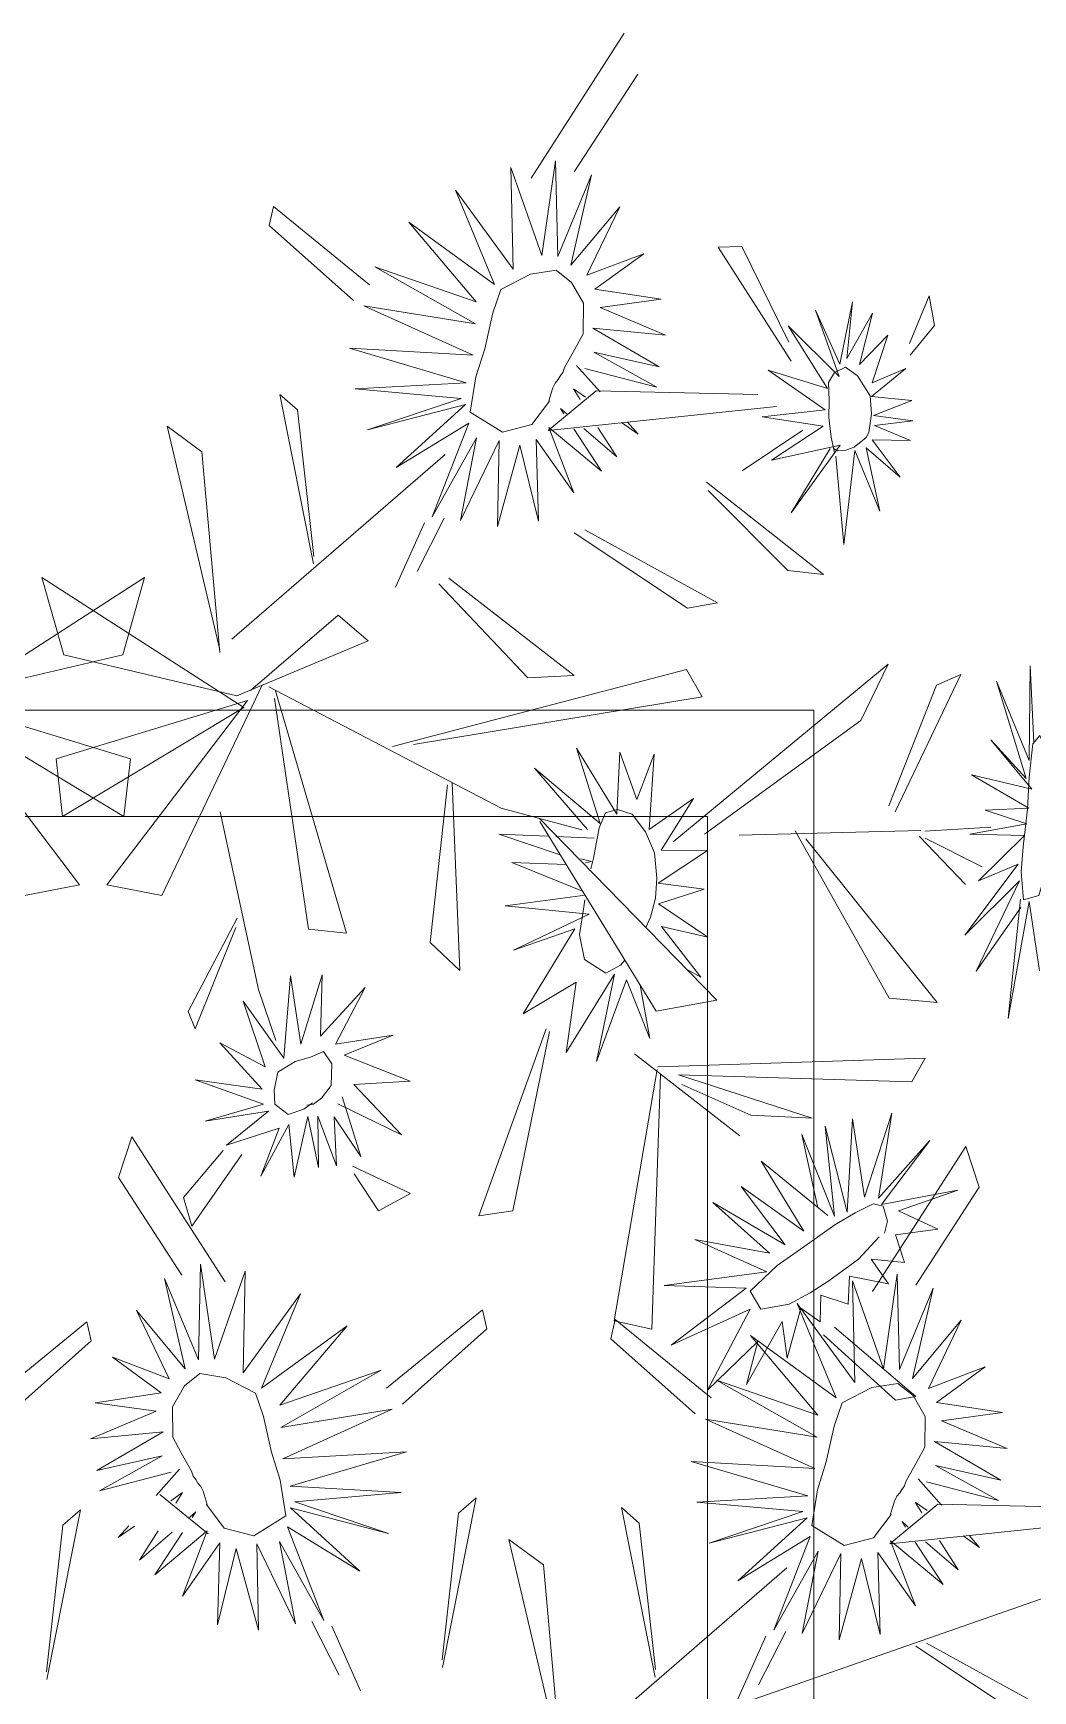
# Model space of a CAD drawing. Header units: inches. Extents: x 15 to 22798, y 21 to 21519.
# Drawn here: x 6891.8 to 6917.85, y 15132.7 to 15175.88 of the extents above; entities that cross this region are included whole.
import ezdxf

# ---------------------------------------------------------------- set-up
doc = ezdxf.new("R2010")
doc.units = ezdxf.units.IN
doc.header["$MEASUREMENT"] = 0
doc.layers.add('ARREDAMENTO', color=8, linetype='Continuous', lineweight=13)

msp = doc.modelspace()

# ---------------------------------------------------------------- linework, layer by layer
at = {"layer": 'ARREDAMENTO', "linetype": 'Continuous'}
for p, q in [((6904.77, 15172.1, -27.277), (6907.197, 15175.88, -27.277)), ((6907.549, 15174.815, -27.277), (6905.896, 15172.269, -27.277)), ((6904.247, 15172.377, -27.277), (6905.049, 15170.085, -27.277)), ((6904.302, 15169.732, -27.277), (6904.247, 15172.377, -27.277)), ((6905.049, 15170.085, -27.277), (6905.407, 15172.556, -27.277)), ((6905.407, 15172.556, -27.277), (6905.465, 15170.066, -27.277)), ((6905.465, 15170.066, -27.277), (6906.349, 15172.187, -27.277)), ((6906.349, 15172.187, -27.277), (6905.807, 15169.837, -27.277)), ((6902.804, 15171.788, -27.277), (6904.302, 15169.732, -27.277)), ((6903.819, 15169.331, -27.277), (6902.804, 15171.788, -27.277)), ((6897.947, 15170.871, -27.277), (6898.061, 15171.368, -27.277)), ((6898.061, 15171.368, -27.277), (6900.564, 15169.328, -27.277)), ((6901.585, 15170.953, -27.277), (6903.819, 15169.331, -27.277)), ((6903.34, 15168.883, -27.277), (6901.585, 15170.953, -27.277)), ((6905.807, 15169.837, -27.277), (6907.08, 15171.355, -27.277)), ((6907.08, 15171.355, -27.277), (6906.222, 15169.576, -27.277)), ((6900.147, 15168.915, -27.277), (6897.947, 15170.871, -27.277)), ((6906.222, 15169.576, -27.277), (6907.705, 15170.135, -27.277)), ((6907.705, 15170.135, -27.277), (6906.436, 15169.209, -27.277)), ((6910.263, 15170.32, -27.277), (6909.643, 15170.308, -27.277)), ((6909.643, 15170.308, -27.277), (6911.546, 15167.337, -27.277)), ((6911.483, 15167.827, -27.277), (6910.263, 15170.32, -27.277)), ((6900.7, 15169.796, -27.277), (6903.34, 15168.883, -27.277)), ((6903.321, 15168.306, -27.277), (6900.7, 15169.796, -27.277)), ((6906.436, 15169.209, -27.277), (6908.157, 15168.948, -27.277)), ((6908.157, 15168.948, -27.277), (6906.567, 15168.734, -27.277)), ((6913.143, 15168.885, -27.277), (6912.819, 15167.257, -27.277)), ((6912.997, 15167.402, -27.277), (6913.143, 15168.885, -27.277)), ((6915.142, 15169.039, -27.277), (6914.627, 15167.792, -27.277)), ((6915.283, 15168.267, -27.277), (6915.142, 15169.039, -27.277)), ((6903.266, 15167.488, -27.277), (6900.412, 15168.78, -27.277)), ((6900.412, 15168.78, -27.277), (6903.321, 15168.306, -27.277)), ((6906.567, 15168.734, -27.277), (6908.276, 15168.009, -27.277)), ((6912.186, 15168.665, -27.277), (6912.8, 15166.934, -27.277)), ((6912.819, 15167.257, -27.277), (6912.186, 15168.665, -27.277)), ((6913.664, 15168.59, -27.277), (6912.997, 15167.402, -27.277)), ((6913.332, 15167.252, -27.277), (6913.664, 15168.59, -27.277)), ((6906.383, 15168.196, -27.277), (6908.112, 15167.186, -27.277)), ((6908.276, 15168.009, -27.277), (6906.383, 15168.196, -27.277)), ((6911.467, 15168.253, -27.277), (6912.491, 15166.625, -27.277)), ((6912.8, 15166.934, -27.277), (6911.467, 15168.253, -27.277)), ((6914.065, 15168.012, -27.277), (6913.332, 15167.252, -27.277)), ((6913.659, 15166.773, -27.277), (6914.065, 15168.012, -27.277)), ((6914.645, 15167.494, -27.277), (6915.283, 15168.267, -27.277)), ((6900.042, 15167.671, -27.277), (6903.266, 15167.488, -27.277)), ((6903.076, 15166.775, -27.277), (6900.042, 15167.671, -27.277)), ((6906.409, 15167.567, -27.277), (6908.046, 15166.659, -27.277)), ((6908.112, 15167.186, -27.277), (6906.409, 15167.567, -27.277)), ((6906.568, 15166.537, -27.277), (6905.956, 15167.219, -27.277)), ((6908.046, 15166.659, -27.277), (6906.176, 15167.141, -27.277)), ((6910.945, 15167.098, -27.277), (6912.43, 15166.072, -27.277)), ((6912.491, 15166.625, -27.277), (6910.945, 15167.098, -27.277)), ((6912.967, 15167.18, -27.277), (6912.678, 15167.038, -27.277)), ((6913.278, 15166.957, -27.277), (6912.967, 15167.18, -27.277)), ((6913.644, 15166.416, -27.277), (6914.535, 15167.143, -27.277)), ((6914.535, 15167.143, -27.277), (6913.659, 15166.773, -27.277)), ((6900.186, 15166.615, -27.277), (6903.076, 15166.775, -27.277)), ((6912.678, 15167.038, -27.277), (6912.522, 15166.777, -27.277)), ((6912.522, 15166.777, -27.277), (6912.535, 15166.313, -27.277)), ((6913.608, 15166.429, -27.277), (6913.278, 15166.957, -27.277)), ((6898.225, 15166.471, -27.277), (6899.104, 15162.057, -27.277)), ((6898.688, 15166.071, -27.277), (6898.225, 15166.471, -27.277)), ((6902.953, 15166.367, -27.277), (6900.186, 15166.615, -27.277)), ((6900.513, 15165.546, -27.277), (6902.953, 15166.367, -27.277)), ((6903.066, 15166.21, -27.277), (6900.513, 15165.546, -27.277)), ((6901.257, 15164.565, -27.277), (6903.066, 15166.21, -27.277)), ((6906.465, 15166.559, -27.277), (6905.214, 15165.531, -27.277)), ((6906.051, 15166.336, -27.277), (6905.875, 15166.612, -27.277)), ((6906.187, 15166.394, -27.277), (6905.875, 15166.612, -27.277)), ((6910.683, 15166.468, -27.277), (6906.465, 15166.559, -27.277)), ((6912.535, 15166.313, -27.277), (6912.532, 15165.87, -27.277)), ((6913.64, 15165.963, -27.277), (6913.608, 15166.429, -27.277)), ((6914.693, 15166.309, -27.277), (6913.644, 15166.416, -27.277)), ((6913.692, 15165.919, -27.277), (6914.693, 15166.309, -27.277)), ((6899.111, 15162.252, -27.277), (6898.688, 15166.071, -27.277)), ((6905.214, 15165.531, -27.277), (6911.169, 15166.154, -27.277)), ((6905.628, 15165.962, -27.277), (6905.535, 15166.106, -27.277)), ((6905.699, 15165.965, -27.277), (6905.535, 15166.106, -27.277)), ((6912.43, 15166.072, -27.277), (6910.795, 15165.89, -27.277)), ((6910.795, 15165.89, -27.277), (6912.379, 15165.647, -27.277)), ((6912.532, 15165.87, -27.277), (6912.591, 15165.357, -27.277)), ((6913.571, 15165.475, -27.277), (6913.64, 15165.963, -27.277)), ((6914.72, 15165.78, -27.277), (6913.692, 15165.919, -27.277)), ((6913.722, 15165.663, -27.277), (6914.72, 15165.78, -27.277)), ((6895.291, 15165.641, -27.277), (6896.663, 15159.815, -27.277)), ((6896.193, 15164.978, -27.277), (6895.291, 15165.641, -27.277)), ((6903.145, 15165.719, -27.277), (6901.257, 15164.565, -27.277)), ((6902.194, 15163.28, -27.277), (6903.145, 15165.719, -27.277)), ((6903.35, 15165.339, -27.277), (6902.194, 15163.28, -27.277)), ((6902.932, 15163.189, -27.277), (6903.35, 15165.339, -27.277)), ((6905.237, 15165.61, -27.277), (6905.883, 15163.91, -27.277)), ((6906.604, 15164.467, -27.277), (6905.237, 15165.61, -27.277)), ((6905.882, 15165.574, -27.277), (6906.604, 15164.467, -27.277)), ((6906.149, 15165.578, -27.277), (6907.002, 15164.847, -27.277)), ((6906.513, 15165.612, -27.277), (6907.002, 15164.847, -27.277)), ((6907.127, 15165.738, -27.277), (6907.558, 15165.437, -27.277)), ((6907.281, 15165.745, -27.277), (6907.558, 15165.437, -27.277)), ((6910.27, 15164.479, -27.277), (6911.849, 15165.535, -27.277)), ((6912.379, 15165.647, -27.277), (6911.035, 15164.756, -27.277)), ((6912.591, 15165.357, -27.277), (6912.677, 15164.952, -27.277)), ((6913.189, 15165.092, -27.277), (6913.499, 15165.346, -27.277)), ((6913.499, 15165.346, -27.277), (6913.571, 15165.475, -27.277)), ((6914.656, 15165.267, -27.277), (6913.722, 15165.663, -27.277)), ((6896.658, 15159.748, -27.277), (6896.193, 15164.978, -27.277)), ((6902.53, 15164.904, -27.277), (6896.977, 15160.094, -27.277)), ((6903.939, 15165.273, -27.277), (6902.932, 15163.189, -27.277)), ((6903.898, 15163.026, -27.277), (6903.939, 15165.273, -27.277)), ((6904.482, 15165.15, -27.277), (6903.898, 15163.026, -27.277)), ((6904.964, 15163.166, -27.277), (6904.482, 15165.15, -27.277)), ((6904.903, 15165.299, -27.277), (6904.964, 15163.166, -27.277)), ((6905.883, 15163.91, -27.277), (6904.903, 15165.299, -27.277)), ((6911.035, 15164.756, -27.277), (6912.822, 15165.15, -27.277)), ((6912.822, 15165.15, -27.277), (6911.547, 15163.382, -27.277)), ((6911.547, 15163.382, -27.277), (6912.568, 15165.065, -27.277)), ((6912.648, 15165.059, -27.277), (6912.755, 15165.001, -27.277)), ((6912.755, 15165.001, -27.277), (6912.973, 15165.014, -27.277)), ((6912.918, 15162.558, -27.277), (6913.207, 15165.006, -27.277)), ((6912.973, 15165.014, -27.277), (6913.189, 15165.092, -27.277)), ((6913.207, 15165.006, -27.277), (6913.858, 15163.431, -27.277)), ((6913.503, 15165.077, -27.277), (6914.384, 15164.312, -27.277)), ((6913.858, 15163.431, -27.277), (6913.503, 15165.077, -27.277)), ((6914.384, 15164.312, -27.277), (6913.661, 15165.284, -27.277)), ((6913.661, 15165.284, -27.277), (6914.656, 15165.267, -27.277)), ((6912.713, 15164.86, -27.277), (6912.918, 15162.558, -27.277)), ((6909.343, 15164.18, -27.277), (6912.387, 15161.782, -27.277)), ((6911.457, 15161.881, -27.277), (6909.385, 15163.968, -27.277)), ((6901.799, 15161.855, -27.277), (6902.51, 15163.248, -27.277)), ((6901.241, 15161.447, -27.277), (6901.99, 15163.127, -27.277)), ((6908.846, 15160.904, -27.277), (6905.894, 15162.865, -27.277)), ((6906.176, 15162.944, -27.277), (6909.626, 15161.039, -27.277)), ((6912.387, 15161.782, -27.277), (6911.457, 15161.881, -27.277)), ((6889.442, 15158.318, -27.277), (6894.702, 15161.697, -27.277)), ((6892.023, 15161.697, -27.277), (6892.595, 15159.686, -27.277)), ((6897.283, 15158.318, -27.277), (6892.023, 15161.697, -27.277)), ((6894.702, 15161.697, -27.277), (6894.131, 15159.686, -27.277)), ((6904.689, 15159.084, -27.277), (6902.369, 15161.535, -27.277)), ((6902.631, 15161.683, -27.277), (6905.898, 15159.145, -27.277)), ((6909.626, 15161.039, -27.277), (6908.846, 15160.904, -27.277)), ((6899.745, 15160.721, -27.277), (6897.459, 15158.756, -27.277)), ((6900.53, 15160.047, -27.277), (6899.745, 15160.721, -27.277)), ((6897.106, 15158.622, -27.277), (6900.53, 15160.047, -27.277)), ((6894.131, 15159.686, -27.277), (6889.62, 15158.622, -27.277)), ((6892.595, 15159.686, -27.277), (6897.106, 15158.622, -27.277)), ((6908.822, 15159.303, -27.277), (6901.162, 15157.303, -27.277)), ((6914.078, 15159.444, -27.277), (6908.475, 15154.817, -27.277)), ((6909.227, 15158.591, -27.277), (6908.822, 15159.303, -27.277)), ((6913.359, 15157.976, -27.277), (6914.078, 15159.444, -27.277)), ((6917.775, 15159.398, -27.277), (6917.751, 15156.93, -27.277)), ((6917.874, 15157.403, -27.277), (6917.775, 15159.398, -27.277)), ((6897.763, 15158.894, -27.277), (6895.154, 15153.417, -27.277)), ((6905.898, 15159.145, -27.277), (6904.689, 15159.084, -27.277)), ((6915.333, 15158.892, -27.277), (6914.094, 15155.754, -27.277)), ((6914.258, 15155.6, -27.277), (6915.966, 15159.173, -27.277)), ((6915.966, 15159.173, -27.277), (6915.333, 15158.892, -27.277)), ((6916.897, 15158.998, -27.277), (6917.672, 15156.468, -27.277)), ((6917.751, 15156.93, -27.277), (6916.897, 15158.998, -27.277)), ((6893.005, 15153.697, -27.277), (6889.345, 15158.499, -27.277)), ((6889.345, 15158.499, -27.277), (6894.332, 15156.98, -27.277)), ((6897.381, 15158.499, -27.277), (6892.393, 15156.98, -27.277)), ((6893.72, 15153.697, -27.277), (6897.381, 15158.499, -27.277)), ((6903.991, 15155.696, -27.277), (6897.935, 15158.854, -27.277)), ((6898.969, 15152.542, -27.277), (6898.088, 15158.552, -27.277)), ((6898.112, 15158.752, -27.277), (6899.965, 15152.438, -27.277)), ((6901.709, 15157.348, -27.277), (6909.227, 15158.591, -27.277)), ((6894.164, 15155.478, -27.277), (6889.442, 15158.318, -27.277)), ((6892.561, 15155.478, -27.277), (6897.283, 15158.318, -27.277)), ((6909.29, 15155.013, -27.277), (6913.359, 15157.976, -27.277)), ((6905.951, 15157.252, -27.277), (6906.572, 15155.297, -27.277)), ((6907.005, 15155.532, -27.277), (6905.951, 15157.252, -27.277)), ((6907.081, 15157.155, -27.277), (6907.005, 15155.532, -27.277)), ((6907.53, 15155.92, -27.277), (6907.081, 15157.155, -27.277)), ((6916.754, 15157.475, -27.277), (6917.817, 15156.183, -27.277)), ((6917.672, 15156.468, -27.277), (6916.754, 15157.475, -27.277)), ((6892.393, 15156.98, -27.277), (6892.561, 15155.478, -27.277)), ((6894.332, 15156.98, -27.277), (6894.164, 15155.478, -27.277)), ((6904.859, 15156.735, -27.277), (6906.238, 15155.134, -27.277)), ((6906.572, 15155.297, -27.277), (6904.859, 15156.735, -27.277)), ((6907.979, 15157.095, -27.277), (6907.53, 15155.92, -27.277)), ((6907.846, 15155.133, -27.277), (6907.979, 15157.095, -27.277)), ((6902.138, 15152.195, -27.277), (6902.59, 15156.296, -27.277)), ((6902.711, 15156.348, -27.277), (6902.918, 15151.468, -27.277)), ((6916.25, 15156.563, -27.277), (6917.742, 15155.695, -27.277)), ((6917.817, 15156.183, -27.277), (6916.25, 15156.563, -27.277)), ((6909.003, 15155.94, -27.277), (6907.846, 15155.133, -27.277)), ((6908.157, 15154.596, -27.277), (6909.003, 15155.94, -27.277)), ((6897.667, 15150.972, -27.277), (6896.67, 15155.597, -27.277)), ((6903.991, 15155.696, -27.277), (6906.097, 15155.128, -27.277)), ((6909.609, 15150.691, -27.277), (6904.988, 15155.423, -27.277)), ((6906.711, 15155.57, -27.277), (6906.545, 15155.18, -27.277)), ((6907.021, 15155.656, -27.277), (6906.711, 15155.57, -27.277)), ((6907.401, 15155.532, -27.277), (6907.021, 15155.656, -27.277)), ((6907.755, 15155.076, -27.277), (6907.401, 15155.532, -27.277)), ((6917.742, 15155.695, -27.277), (6916.606, 15155.644, -27.277)), ((6916.606, 15155.644, -27.277), (6917.691, 15155.286, -27.277)), ((6905.533, 15154.475, -27.277), (6903.934, 15155.014, -27.277)), ((6905.196, 15154.961, -27.277), (6903.934, 15155.014, -27.277)), ((6904.999, 15155.346, -27.277), (6908.028, 15150.407, -27.277)), ((6906.545, 15155.18, -27.277), (6906.397, 15154.394, -27.277)), ((6907.985, 15154.53, -27.277), (6907.755, 15155.076, -27.277)), ((6914.923, 15155.111, -27.277), (6910.194, 15154.986, -27.277)), ((6914.099, 15150.742, -27.277), (6911.651, 15155.102, -27.277)), ((6915.031, 15155.096, -27.277), (6916.754, 15155.198, -27.277)), ((6917.691, 15155.286, -27.277), (6916.205, 15155.018, -27.277)), ((6916.205, 15155.018, -27.277), (6917.63, 15154.977, -27.277)), ((6917.63, 15154.977, -27.277), (6916.425, 15153.796, -27.277)), ((6905.415, 15154.952, -27.277), (6906.418, 15154.911, -27.277)), ((6908.084, 15153.741, -27.277), (6909.369, 15154.592, -27.277)), ((6909.369, 15154.592, -27.277), (6908.157, 15154.596, -27.277)), ((6911.927, 15154.892, -27.277), (6915.354, 15150.631, -27.277)), ((6916.094, 15153.706, -27.277), (6914.887, 15154.965, -27.277)), ((6915.042, 15154.913, -27.277), (6916.523, 15154.165, -27.277)), ((6905.685, 15154.227, -27.277), (6904.266, 15154.276, -27.277)), ((6906.113, 15153.529, -27.277), (6904.266, 15154.276, -27.277)), ((6906.066, 15154.371, -27.277), (6906.345, 15154.299, -27.277)), ((6906.345, 15154.299, -27.277), (6906.185, 15154.267, -27.277)), ((6906.327, 15154.113, -27.277), (6906.397, 15154.394, -27.277)), ((6908.045, 15153.873, -27.277), (6907.985, 15154.53, -27.277)), ((6917.461, 15154.233, -27.277), (6916.069, 15152.384, -27.277)), ((6916.425, 15153.796, -27.277), (6917.461, 15154.233, -27.277)), ((6891.571, 15153.417, -27.277), (6893.005, 15153.697, -27.277)), ((6895.154, 15153.417, -27.277), (6893.72, 15153.697, -27.277)), ((6908.01, 15153.348, -27.277), (6908.045, 15153.873, -27.277)), ((6909.278, 15153.583, -27.277), (6908.084, 15153.741, -27.277)), ((6916.069, 15152.384, -27.277), (6917.496, 15153.802, -27.277)), ((6917.496, 15153.802, -27.277), (6916.367, 15151.45, -27.277)), ((6906.177, 15153.425, -27.277), (6904.099, 15153.148, -27.277)), ((6906.17, 15153.301, -27.277), (6906.144, 15153.124, -27.277)), ((6907.886, 15152.855, -27.277), (6908.01, 15153.348, -27.277)), ((6908.092, 15153.197, -27.277), (6909.278, 15153.583, -27.277)), ((6917.521, 15153.322, -27.277), (6917.199, 15150.215, -27.277)), ((6917.199, 15150.215, -27.277), (6917.751, 15153.265, -27.277)), ((6917.751, 15153.265, -27.277), (6918.019, 15151.456, -27.277)), ((6897.116, 15152.827, -27.277), (6895.832, 15150.4, -27.277)), ((6904.099, 15153.148, -27.277), (6906.283, 15152.929, -27.277)), ((6906.283, 15152.929, -27.277), (6904.312, 15151.997, -27.277)), ((6906.144, 15153.124, -27.277), (6906.037, 15152.391, -27.277)), ((6907.761, 15152.583, -27.277), (6907.886, 15152.855, -27.277)), ((6909.373, 15152.336, -27.277), (6908.092, 15153.197, -27.277)), ((6916.367, 15151.45, -27.277), (6917.529, 15153.108, -27.277)), ((6896.023, 15149.948, -27.277), (6897.081, 15152.587, -27.277)), ((6899.965, 15152.438, -27.277), (6898.969, 15152.542, -27.277)), ((6904.312, 15151.997, -27.277), (6905.913, 15152.545, -27.277)), ((6905.913, 15152.545, -27.277), (6904.561, 15150.334, -27.277)), ((6906.037, 15152.391, -27.277), (6906.167, 15151.748, -27.277)), ((6908.17, 15152.609, -27.277), (6909.373, 15152.336, -27.277)), ((6909.193, 15151.289, -27.277), (6908.17, 15152.609, -27.277)), ((6902.918, 15151.468, -27.277), (6902.138, 15152.195, -27.277)), ((6906.167, 15151.748, -27.277), (6906.715, 15151.392, -27.277)), ((6906.715, 15151.392, -27.277), (6907.102, 15151.601, -27.277)), ((6907.217, 15151.729, -27.277), (6907.102, 15151.601, -27.277)), ((6898.331, 15149.176, -27.277), (6898.506, 15151.325, -27.277)), ((6898.506, 15151.325, -27.277), (6898.77, 15149.546, -27.277)), ((6898.77, 15149.546, -27.277), (6899.328, 15151.349, -27.277)), ((6899.328, 15151.349, -27.277), (6899.288, 15149.755, -27.277)), ((6904.561, 15150.334, -27.277), (6905.948, 15151.158, -27.277)), ((6905.683, 15149.331, -27.277), (6906.948, 15151.369, -27.277)), ((6905.948, 15151.158, -27.277), (6905.683, 15149.331, -27.277)), ((6906.948, 15151.369, -27.277), (6906.474, 15149.095, -27.277)), ((6906.474, 15149.095, -27.277), (6907.258, 15151.22, -27.277)), ((6907.258, 15151.22, -27.277), (6907.869, 15149.694, -27.277)), ((6908.82, 15151.499, -27.277), (6909.193, 15151.289, -27.277)), ((6897.267, 15150.666, -27.277), (6898.331, 15149.176, -27.277)), ((6897.845, 15148.958, -27.277), (6897.267, 15150.666, -27.277)), ((6897.667, 15150.972, -27.277), (6898.124, 15149.637, -27.277)), ((6899.288, 15149.755, -27.277), (6900.449, 15151.019, -27.277)), ((6900.449, 15151.019, -27.277), (6899.673, 15149.543, -27.277)), ((6907.615, 15151.081, -27.277), (6907.869, 15149.694, -27.277)), ((6908.028, 15150.407, -27.277), (6909.609, 15150.691, -27.277)), ((6915.354, 15150.631, -27.277), (6914.099, 15150.742, -27.277)), ((6895.832, 15150.4, -27.277), (6896.023, 15149.948, -27.277)), ((6903.409, 15145.07, -27.277), (6905.16, 15149.946, -27.277)), ((6905.255, 15149.878, -27.277), (6904.298, 15145.203, -27.277)), ((6896.664, 15149.581, -27.277), (6897.845, 15148.958, -27.277)), ((6897.766, 15148.371, -27.277), (6896.664, 15149.581, -27.277)), ((6899.673, 15149.543, -27.277), (6901.181, 15149.783, -27.277)), ((6901.181, 15149.783, -27.277), (6899.902, 15149.256, -27.277)), ((6899.902, 15149.256, -27.277), (6901.623, 15148.577, -27.277)), ((6910.214, 15147.156, -27.277), (6907.469, 15149.296, -27.277)), ((6908.078, 15148.952, -27.277), (6915.04, 15149.18, -27.277)), ((6915.04, 15149.18, -27.277), (6914.691, 15148.56, -27.277)), ((6896.02, 15148.614, -27.277), (6897.766, 15148.371, -27.277)), ((6897.795, 15147.985, -27.277), (6896.02, 15148.614, -27.277)), ((6901.623, 15148.577, -27.277), (6900.152, 15148.496, -27.277)), ((6900.152, 15148.496, -27.277), (6901.398, 15147.186, -27.277)), ((6908.056, 15148.886, -27.277), (6906.937, 15142.337, -27.277)), ((6907.916, 15142.12, -27.277), (6908.147, 15148.758, -27.277)), ((6908.614, 15148.749, -27.277), (6912.099, 15147.616, -27.277)), ((6914.691, 15148.56, -27.277), (6908.614, 15148.749, -27.277)), ((6910.499, 15147.693, -27.277), (6908.703, 15148.493, -27.277)), ((6899.851, 15148.169, -27.277), (6900.333, 15146.616, -27.277)), ((6896.28, 15147.543, -27.277), (6897.795, 15147.985, -27.277)), ((6897.931, 15147.799, -27.277), (6896.28, 15147.543, -27.277)), ((6896.833, 15146.914, -27.277), (6897.931, 15147.799, -27.277)), ((6898.958, 15147.665, -27.277), (6898.601, 15146.083, -27.277)), ((6899.231, 15146.33, -27.277), (6898.958, 15147.665, -27.277)), ((6899.218, 15147.672, -27.277), (6899.231, 15146.33, -27.277)), ((6899.703, 15146.375, -27.277), (6899.218, 15147.672, -27.277)), ((6899.644, 15147.653, -27.277), (6899.703, 15146.375, -27.277)), ((6900.333, 15146.616, -27.277), (6899.644, 15147.653, -27.277)), ((6901.398, 15147.186, -27.277), (6899.737, 15147.989, -27.277)), ((6912.099, 15147.616, -27.277), (6910.499, 15147.693, -27.277)), ((6914.169, 15147.751, -27.277), (6913.455, 15145.556, -27.277)), ((6913.824, 15145.532, -27.277), (6914.169, 15147.751, -27.277)), ((6898.207, 15147.36, -27.277), (6896.833, 15146.914, -27.277)), ((6898.457, 15147.455, -27.277), (6897.733, 15146.11, -27.277)), ((6897.733, 15146.11, -27.277), (6898.207, 15147.36, -27.277)), ((6898.601, 15146.083, -27.277), (6898.457, 15147.455, -27.277)), ((6912.43, 15147.413, -27.277), (6912.68, 15145.063, -27.277)), ((6913.01, 15145.172, -27.277), (6912.43, 15147.413, -27.277)), ((6913.143, 15147.602, -27.277), (6913.01, 15145.172, -27.277)), ((6913.455, 15145.556, -27.277), (6913.143, 15147.602, -27.277)), ((6894.371, 15147.135, -27.277), (6894.018, 15146.07, -27.277)), ((6896.798, 15143.355, -27.277), (6894.371, 15147.135, -27.277)), ((6895.715, 15145.552, -27.277), (6896.747, 15146.772, -27.277)), ((6911.825, 15147.191, -27.277), (6912.237, 15145.327, -27.277)), ((6912.68, 15145.063, -27.277), (6911.825, 15147.191, -27.277)), ((6913.671, 15143.101, -27.277), (6916.098, 15146.881, -27.277)), ((6915.165, 15147.036, -27.277), (6913.824, 15145.532, -27.277)), ((6913.904, 15145.371, -27.277), (6915.165, 15147.036, -27.277)), ((6916.098, 15146.881, -27.277), (6916.45, 15145.816, -27.277)), ((6897.233, 15146.667, -27.277), (6895.934, 15144.808, -27.277)), ((6900.121, 15146.363, -27.277), (6901.63, 15145.653, -27.277)), ((6910.769, 15146.496, -27.277), (6911.877, 15144.672, -27.277)), ((6912.502, 15145.082, -27.277), (6910.769, 15146.496, -27.277)), ((6894.018, 15146.07, -27.277), (6895.672, 15143.524, -27.277)), ((6900.792, 15145.206, -27.277), (6900.164, 15146.171, -27.277)), ((6895.934, 15144.808, -27.277), (6895.715, 15145.552, -27.277)), ((6901.63, 15145.653, -27.277), (6900.792, 15145.206, -27.277)), ((6910.242, 15145.84, -27.277), (6911.392, 15144.321, -27.277)), ((6911.877, 15144.672, -27.277), (6910.242, 15145.84, -27.277)), ((6915.887, 15145.741, -27.277), (6913.904, 15145.371, -27.277)), ((6914.343, 15145.203, -27.277), (6915.887, 15145.741, -27.277)), ((6916.45, 15145.816, -27.277), (6914.797, 15143.27, -27.277)), ((6904.298, 15145.203, -27.277), (6903.409, 15145.07, -27.277)), ((6909.51, 15145.419, -27.277), (6910.985, 15144.099, -27.277)), ((6911.392, 15144.321, -27.277), (6909.51, 15145.419, -27.277)), ((6913.219, 15145.151, -27.277), (6912.682, 15144.839, -27.277)), ((6913.682, 15145.384, -27.277), (6913.219, 15145.151, -27.277)), ((6913.944, 15145.328, -27.277), (6913.682, 15145.384, -27.277)), ((6914.062, 15144.936, -27.277), (6913.944, 15145.328, -27.277)), ((6915.369, 15144.725, -27.277), (6914.343, 15145.203, -27.277)), ((6912.682, 15144.839, -27.277), (6911.962, 15144.327, -27.277)), ((6913.982, 15144.623, -27.277), (6914.062, 15144.936, -27.277)), ((6914.269, 15144.576, -27.277), (6915.369, 15144.725, -27.277)), ((6909.034, 15144.455, -27.277), (6910.911, 15143.617, -27.277)), ((6910.985, 15144.099, -27.277), (6909.034, 15144.455, -27.277)), ((6911.962, 15144.327, -27.277), (6911.183, 15143.78, -27.277)), ((6913.305, 15143.944, -27.277), (6913.838, 15144.525, -27.277)), ((6914.504, 15143.861, -27.277), (6914.269, 15144.576, -27.277)), ((6896.16, 15143.811, -27.277), (6896.102, 15141.321, -27.277)), ((6896.519, 15141.339, -27.277), (6896.16, 15143.811, -27.277)), ((6911.183, 15143.78, -27.277), (6910.482, 15143.107, -27.277)), ((6912.531, 15143.377, -27.277), (6913.305, 15143.944, -27.277)), ((6913.633, 15143.943, -27.277), (6914.504, 15143.861, -27.277)), ((6914.084, 15143.301, -27.277), (6913.633, 15143.943, -27.277)), ((6895.218, 15143.441, -27.277), (6895.76, 15141.092, -27.277)), ((6896.102, 15141.321, -27.277), (6895.218, 15143.441, -27.277)), ((6897.32, 15143.631, -27.277), (6896.519, 15141.339, -27.277)), ((6897.266, 15140.986, -27.277), (6897.32, 15143.631, -27.277)), ((6910.911, 15143.617, -27.277), (6908.242, 15143.261, -27.277)), ((6912.043, 15143.066, -27.277), (6912.531, 15143.377, -27.277)), ((6913.035, 15142.775, -27.277), (6913.067, 15143.504, -27.277)), ((6913.067, 15143.504, -27.277), (6914.084, 15143.301, -27.277)), ((6913.148, 15143.378, -27.277), (6913.95, 15141.086, -27.277)), ((6913.203, 15140.733, -27.277), (6913.148, 15143.378, -27.277)), ((6913.95, 15141.086, -27.277), (6914.309, 15143.557, -27.277)), ((6914.309, 15143.557, -27.277), (6914.367, 15141.067, -27.277)), ((6898.763, 15143.043, -27.277), (6897.266, 15140.986, -27.277)), ((6897.749, 15140.586, -27.277), (6898.763, 15143.043, -27.277)), ((6908.242, 15143.261, -27.277), (6910.377, 15143.19, -27.277)), ((6910.377, 15143.19, -27.277), (6908.424, 15141.703, -27.277)), ((6910.482, 15143.107, -27.277), (6910.761, 15142.642, -27.277)), ((6911.495, 15142.775, -27.277), (6912.043, 15143.066, -27.277)), ((6912.3, 15142.314, -27.277), (6912.317, 15143.005, -27.277)), ((6912.317, 15143.005, -27.277), (6913.035, 15142.775, -27.277)), ((6914.367, 15141.067, -27.277), (6915.251, 15143.188, -27.277)), ((6915.251, 15143.188, -27.277), (6914.709, 15140.838, -27.277)), ((6894.488, 15142.61, -27.277), (6895.345, 15140.831, -27.277)), ((6895.76, 15141.092, -27.277), (6894.488, 15142.61, -27.277)), ((6903.506, 15142.622, -27.277), (6901.004, 15140.582, -27.277)), ((6903.62, 15142.126, -27.277), (6903.506, 15142.622, -27.277)), ((6908.424, 15141.703, -27.277), (6910.476, 15142.64, -27.277)), ((6910.476, 15142.64, -27.277), (6909.366, 15140.53, -27.277)), ((6910.761, 15142.642, -27.277), (6911.495, 15142.775, -27.277)), ((6911.441, 15141.37, -27.277), (6911.802, 15142.666, -27.277)), ((6911.705, 15142.789, -27.277), (6913.203, 15140.733, -27.277)), ((6912.72, 15140.332, -27.277), (6911.705, 15142.789, -27.277)), ((6911.802, 15142.666, -27.277), (6912.3, 15142.314, -27.277)), ((6893.198, 15142.31, -27.277), (6890.695, 15140.27, -27.277)), ((6893.312, 15141.813, -27.277), (6893.198, 15142.31, -27.277)), ((6899.983, 15142.208, -27.277), (6897.749, 15140.586, -27.277)), ((6898.227, 15140.138, -27.277), (6899.983, 15142.208, -27.277)), ((6901.421, 15140.17, -27.277), (6903.62, 15142.126, -27.277)), ((6906.848, 15141.872, -27.277), (6906.962, 15142.369, -27.277)), ((6906.937, 15142.337, -27.277), (6907.916, 15142.12, -27.277)), ((6906.962, 15142.369, -27.277), (6909.465, 15140.329, -27.277)), ((6910.386, 15140.68, -27.277), (6911.317, 15142.32, -27.277)), ((6911.317, 15142.32, -27.277), (6911.441, 15141.37, -27.277)), ((6912.673, 15142.175, -27.277), (6914.792, 15140.367, -27.277)), ((6914.709, 15140.838, -27.277), (6915.981, 15142.356, -27.277)), ((6915.981, 15142.356, -27.277), (6915.123, 15140.577, -27.277)), ((6891.112, 15139.857, -27.277), (6893.312, 15141.813, -27.277)), ((6909.048, 15139.916, -27.277), (6906.848, 15141.872, -27.277)), ((6909.366, 15140.53, -27.277), (6910.677, 15141.802, -27.277)), ((6910.677, 15141.802, -27.277), (6910.386, 15140.68, -27.277)), ((6910.486, 15141.954, -27.277), (6912.72, 15140.332, -27.277)), ((6912.242, 15139.884, -27.277), (6910.486, 15141.954, -27.277)), ((6914.266, 15140.273, -27.277), (6912.39, 15141.975, -27.277)), ((6893.863, 15141.389, -27.277), (6895.131, 15140.464, -27.277)), ((6895.345, 15140.831, -27.277), (6893.863, 15141.389, -27.277)), ((6900.867, 15141.05, -27.277), (6898.227, 15140.138, -27.277)), ((6898.247, 15139.56, -27.277), (6900.867, 15141.05, -27.277)), ((6909.601, 15140.797, -27.277), (6912.242, 15139.884, -27.277)), ((6912.222, 15139.306, -27.277), (6909.601, 15140.797, -27.277)), ((6915.123, 15140.577, -27.277), (6916.606, 15141.136, -27.277)), ((6916.606, 15141.136, -27.277), (6915.338, 15140.21, -27.277)), ((6895.131, 15140.464, -27.277), (6893.411, 15140.202, -27.277)), ((6914.792, 15140.367, -27.277), (6914.266, 15140.273, -27.277)), ((6895.001, 15139.989, -27.277), (6893.291, 15139.263, -27.277)), ((6893.411, 15140.202, -27.277), (6895.001, 15139.989, -27.277)), ((6901.155, 15140.035, -27.277), (6898.247, 15139.56, -27.277)), ((6898.302, 15138.742, -27.277), (6901.155, 15140.035, -27.277)), ((6915.338, 15140.21, -27.277), (6917.058, 15139.949, -27.277)), ((6917.058, 15139.949, -27.277), (6915.468, 15139.735, -27.277)), ((6893.291, 15139.263, -27.277), (6895.185, 15139.451, -27.277)), ((6895.185, 15139.451, -27.277), (6893.456, 15138.441, -27.277)), ((6909.313, 15139.781, -27.277), (6912.222, 15139.306, -27.277)), ((6912.167, 15138.489, -27.277), (6909.313, 15139.781, -27.277)), ((6915.468, 15139.735, -27.277), (6917.177, 15139.01, -27.277)), ((6915.284, 15139.197, -27.277), (6917.013, 15138.187, -27.277)), ((6917.177, 15139.01, -27.277), (6915.284, 15139.197, -27.277)), ((6893.456, 15138.441, -27.277), (6895.158, 15138.822, -27.277)), ((6895.158, 15138.822, -27.277), (6893.522, 15137.914, -27.277)), ((6901.526, 15138.925, -27.277), (6898.302, 15138.742, -27.277)), ((6898.491, 15138.03, -27.277), (6901.526, 15138.925, -27.277)), ((6908.943, 15138.672, -27.277), (6912.167, 15138.489, -27.277)), ((6911.978, 15137.776, -27.277), (6908.943, 15138.672, -27.277)), ((6915.311, 15138.568, -27.277), (6916.947, 15137.66, -27.277)), ((6917.013, 15138.187, -27.277), (6915.311, 15138.568, -27.277)), ((6893.522, 15137.914, -27.277), (6895.392, 15138.395, -27.277)), ((6894.999, 15137.792, -27.277), (6895.612, 15138.473, -27.277)), ((6915.469, 15137.538, -27.277), (6914.857, 15138.219, -27.277)), ((6916.947, 15137.66, -27.277), (6915.077, 15138.142, -27.277)), ((6895.102, 15137.814, -27.277), (6896.354, 15136.786, -27.277)), ((6895.381, 15137.649, -27.277), (6895.692, 15137.866, -27.277)), ((6895.516, 15137.591, -27.277), (6895.692, 15137.866, -27.277)), ((6901.382, 15137.87, -27.277), (6898.491, 15138.03, -27.277)), ((6898.615, 15137.621, -27.277), (6901.382, 15137.87, -27.277)), ((6903.342, 15137.726, -27.277), (6902.463, 15133.312, -27.277)), ((6902.88, 15137.326, -27.277), (6903.342, 15137.726, -27.277)), ((6909.087, 15137.616, -27.277), (6911.978, 15137.776, -27.277)), ((6893.034, 15137.413, -27.277), (6892.155, 15132.999, -27.277)), ((6892.571, 15137.013, -27.277), (6893.034, 15137.413, -27.277)), ((6895.868, 15137.219, -27.277), (6896.033, 15137.361, -27.277)), ((6895.939, 15137.217, -27.277), (6896.033, 15137.361, -27.277)), ((6898.501, 15137.464, -27.277), (6901.055, 15136.8, -27.277)), ((6900.311, 15135.82, -27.277), (6898.501, 15137.464, -27.277)), ((6901.055, 15136.8, -27.277), (6898.615, 15137.621, -27.277)), ((6902.457, 15133.507, -27.277), (6902.88, 15137.326, -27.277)), ((6907.589, 15137.072, -27.277), (6907.126, 15137.472, -27.277)), ((6907.126, 15137.472, -27.277), (6908.005, 15133.058, -27.277)), ((6911.854, 15137.368, -27.277), (6909.087, 15137.616, -27.277)), ((6909.414, 15136.547, -27.277), (6911.854, 15137.368, -27.277)), ((6915.366, 15137.56, -27.277), (6914.115, 15136.532, -27.277)), ((6914.952, 15137.337, -27.277), (6914.776, 15137.613, -27.277)), ((6915.088, 15137.395, -27.277), (6914.776, 15137.613, -27.277)), ((6919.585, 15137.469, -27.277), (6915.366, 15137.56, -27.277)), ((6892.148, 15133.194, -27.277), (6892.571, 15137.013, -27.277)), ((6894.287, 15137, -27.277), (6894.01, 15136.692, -27.277)), ((6894.44, 15136.992, -27.277), (6894.01, 15136.692, -27.277)), ((6895.054, 15136.866, -27.277), (6894.566, 15136.101, -27.277)), ((6895.418, 15136.833, -27.277), (6894.566, 15136.101, -27.277)), ((6894.964, 15135.721, -27.277), (6896.331, 15136.865, -27.277)), ((6896.331, 15136.865, -27.277), (6895.685, 15135.164, -27.277)), ((6898.422, 15136.973, -27.277), (6900.311, 15135.82, -27.277)), ((6899.373, 15134.534, -27.277), (6898.422, 15136.973, -27.277)), ((6908.012, 15133.253, -27.277), (6907.589, 15137.072, -27.277)), ((6911.967, 15137.211, -27.277), (6909.414, 15136.547, -27.277)), ((6910.158, 15135.566, -27.277), (6911.967, 15137.211, -27.277)), ((6914.115, 15136.532, -27.277), (6920.071, 15137.155, -27.277)), ((6914.53, 15136.963, -27.277), (6914.436, 15137.107, -27.277)), ((6914.6, 15136.966, -27.277), (6914.436, 15137.107, -27.277)), ((6895.686, 15136.828, -27.277), (6894.964, 15135.721, -27.277)), ((6895.685, 15135.164, -27.277), (6896.664, 15136.554, -27.277)), ((6896.664, 15136.554, -27.277), (6896.604, 15134.42, -27.277)), ((6896.604, 15134.42, -27.277), (6897.086, 15136.405, -27.277)), ((6897.086, 15136.405, -27.277), (6897.669, 15134.281, -27.277)), ((6897.629, 15136.528, -27.277), (6898.635, 15134.443, -27.277)), ((6897.669, 15134.281, -27.277), (6897.629, 15136.528, -27.277)), ((6898.218, 15136.594, -27.277), (6899.373, 15134.534, -27.277)), ((6898.635, 15134.443, -27.277), (6898.218, 15136.594, -27.277)), ((6904.192, 15136.642, -27.277), (6905.564, 15130.816, -27.277)), ((6905.094, 15135.979, -27.277), (6904.192, 15136.642, -27.277)), ((6912.046, 15136.72, -27.277), (6910.158, 15135.566, -27.277)), ((6911.096, 15134.281, -27.277), (6912.046, 15136.72, -27.277)), ((6914.138, 15136.611, -27.277), (6914.784, 15134.911, -27.277)), ((6915.505, 15135.468, -27.277), (6914.138, 15136.611, -27.277)), ((6914.783, 15136.575, -27.277), (6915.505, 15135.468, -27.277)), ((6915.051, 15136.579, -27.277), (6915.903, 15135.848, -27.277)), ((6915.415, 15136.613, -27.277), (6915.903, 15135.848, -27.277)), ((6916.028, 15136.739, -27.277), (6916.459, 15136.438, -27.277)), ((6916.182, 15136.746, -27.277), (6916.459, 15136.438, -27.277)), ((6905.559, 15130.749, -27.277), (6905.094, 15135.979, -27.277)), ((6912.251, 15136.34, -27.277), (6911.096, 15134.281, -27.277)), ((6911.833, 15134.19, -27.277), (6912.251, 15136.34, -27.277)), ((6912.84, 15136.274, -27.277), (6911.833, 15134.19, -27.277)), ((6912.8, 15134.027, -27.277), (6912.84, 15136.274, -27.277)), ((6913.383, 15136.151, -27.277), (6912.8, 15134.027, -27.277)), ((6913.865, 15134.167, -27.277), (6913.383, 15136.151, -27.277)), ((6913.804, 15136.3, -27.277), (6913.865, 15134.167, -27.277)), ((6914.784, 15134.911, -27.277), (6913.804, 15136.3, -27.277)), ((6911.431, 15135.905, -27.277), (6905.878, 15131.095, -27.277)), ((6919.171, 15135.48, -27.277), (6905.541, 15130.73, -27.277)), ((6899.768, 15133.11, -27.277), (6899.057, 15134.503, -27.277)), ((6900.327, 15132.702, -27.277), (6899.577, 15134.382, -27.277)), ((6910.701, 15132.856, -27.277), (6911.411, 15134.249, -27.277)), ((6910.142, 15132.448, -27.277), (6910.891, 15134.128, -27.277)), ((6917.747, 15131.905, -27.277), (6914.795, 15133.866, -27.277)), ((6915.077, 15133.945, -27.277), (6918.527, 15132.04, -27.277))]:
    msp.add_line(p, q, dxfattribs=at)
at = {"layer": 'ARREDAMENTO', "linetype": 'Continuous', "elevation": -27.277}
for points in [[(6905.64, 15167.172), (6905.912, 15167.648), (6906.129, 15168.049), (6906.141, 15168.845), (6905.824, 15169.388), (6905.429, 15169.707), (6904.752, 15169.6), (6903.979, 15169.202), (6903.771, 15168.591), (6903.563, 15167.661), (6903.333, 15166.932), (6903.187, 15166.007), (6904.025, 15165.484), (6904.795, 15165.683), (6905.251, 15166.295)], [(6905.64, 15167.172), (6905.602, 15167.038), (6905.527, 15166.948), (6905.476, 15166.855), (6905.399, 15166.767), (6905.338, 15166.642), (6905.286, 15166.473), (6905.238, 15166.298), (6905.251, 15166.295)], [(6918.234, 15155.184), (6918.301, 15155.333), (6918.331, 15155.799), (6918.293, 15156.26), (6918.24, 15156.852), (6918.135, 15157.343), (6918.024, 15157.581), (6917.847, 15157.365), (6917.748, 15156.497), (6917.709, 15155.668), (6917.595, 15154.681), (6917.545, 15154.033), (6917.6, 15153.306), (6918.004, 15153.419), (6918.196, 15154.062), (6918.259, 15154.709), (6918.228, 15155.344)], [(6898.931, 15147.957), (6899.1, 15147.978), (6899.313, 15148.136), (6899.564, 15148.467), (6899.583, 15149.032), (6899.365, 15149.352), (6899.02, 15149.21), (6898.626, 15149.092), (6898.169, 15148.818), (6898.074, 15148.347), (6898.096, 15147.981), (6898.443, 15147.712), (6898.848, 15147.856), (6899.077, 15148.013)], [(6895.927, 15138.426), (6895.655, 15138.903), (6895.439, 15139.304), (6895.426, 15140.1), (6895.743, 15140.642), (6896.139, 15140.962), (6896.815, 15140.855), (6897.588, 15140.457), (6897.796, 15139.846), (6898.005, 15138.916), (6898.234, 15138.186), (6898.38, 15137.262), (6897.543, 15136.739), (6896.773, 15136.938), (6896.317, 15137.55)], [(6914.541, 15138.173), (6914.813, 15138.649), (6915.03, 15139.05), (6915.042, 15139.846), (6914.726, 15140.389), (6914.33, 15140.708), (6913.654, 15140.601), (6912.881, 15140.203), (6912.672, 15139.592), (6912.464, 15138.662), (6912.234, 15137.933), (6912.088, 15137.008), (6912.926, 15136.485), (6913.696, 15136.684), (6914.152, 15137.296)], [(6895.927, 15138.426), (6895.965, 15138.293), (6896.04, 15138.202), (6896.092, 15138.11), (6896.168, 15138.021), (6896.23, 15137.897), (6896.281, 15137.728), (6896.33, 15137.552), (6896.317, 15137.55)], [(6914.541, 15138.173), (6914.503, 15138.039), (6914.428, 15137.949), (6914.377, 15137.856), (6914.3, 15137.768), (6914.239, 15137.643), (6914.187, 15137.474), (6914.139, 15137.299), (6914.152, 15137.296)]]:
    msp.add_lwpolyline(points, dxfattribs=at)
at = {"layer": 'ARREDAMENTO', "elevation": -27.277}
for points in [[(6879.805, 15019.664), (6879.805, 15158.248), (6912.141, 15158.248), (6912.141, 15019.664)], [(6882.576, 15022.436), (6882.576, 15155.476), (6909.369, 15155.476), (6909.369, 15022.436)]]:
    msp.add_lwpolyline(points, close=True, dxfattribs=at)

doc.saveas('drawing.dxf')
